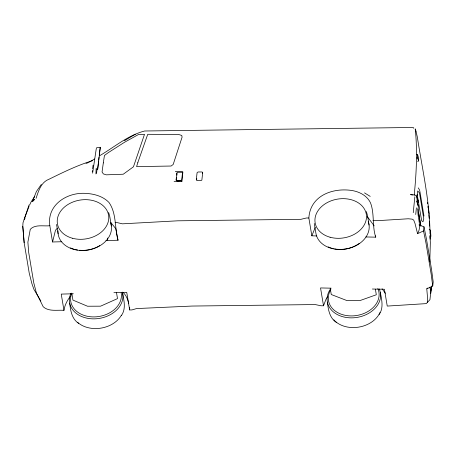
<?xml version="1.0" encoding="UTF-8"?>
<svg xmlns="http://www.w3.org/2000/svg" width="456" height="456" viewBox="0 0 456 456"><rect width="100%" height="100%" fill="white"/><g stroke="black" fill="none" stroke-linecap="round" stroke-linejoin="round"><path stroke-width="0.68" d="M327.505 296.645L325.886 299.535L323.515 305.776L321.041 305.776L315.199 304.562L192.056 306.056L136.532 308.575L131.966 309.926L129.675 309.943L129.686 307.481M372.364 289.024L384.431 289.281L387.241 306.079L426.263 303.616L429.951 299.643L431.393 286.436M412.543 194.986L410.508 194.604L414.812 194.974L416.505 196.006L417.08 198.246L416.949 202.407L418.614 206.089C415.621 215.346 422.735 225.104 417.565 233.689L423.533 230.924L423.989 226.82L419.001 224.905M95.937 173.924L96.13 168.492L97.63 169.609L100.286 147.282L96.575 147.772L96.256 148.821L92.608 173.166M40.858 301.04L33.881 289.286L31.914 283.666L29.241 273.178L24.151 242.717L22.8 226.353L22.994 222.819L29.053 204.966M427.477 302.676L427.677 299.29L426.776 288.83L427.831 287.998M429.786 262.052L430.339 242.809L430.099 236.567M414.84 196.787L413.25 212.673M414.185 195.219C416.425 173.28 417.508 151.101 415.279 129.111L415.108 128.854L415.439 129.954M97.63 169.609L98.53 161.492M415.735 214.514L416.379 207.85M174.101 181.34L181.95 181.277L182.89 171.986L182.183 171.41L175.303 171.376M92.26 171.826L92.403 170.595M98.684 160.107L98.998 157.337M177.219 181.032L176.084 180.012L176.871 172.995L177.834 172.288L181.87 172.277L182.491 172.847L181.648 180.399L181.038 180.77L176.934 180.787L181.038 180.77M176.728 177.732L176.438 180.32L176.084 180.012M177.019 175.15L176.871 172.995M196.297 179.704L197.083 172.687L198.046 171.98L202.082 171.969L202.703 172.539L201.86 180.091L201.25 180.462L197.14 180.479L196.297 179.704L196.65 180.012L196.792 178.718M417.308 203.644L417.525 201.695L416.584 201.278M417.918 205.918L417.525 201.695M426.776 288.83L432.738 286.066L433.2 281.962L431.581 269.718L426.463 239.058L423.989 226.82M431.336 288.545L431.627 286.083M430.72 293.715L431.61 286.214M99.283 154.84L99.539 152.794M417.217 194.666L417.673 190.961L419.338 192.7L419.828 195.025L423.767 218.794L422.991 221.764L421.652 220.681L417.217 194.666L417.046 195.994M96.529 173.434L97.031 169.444M92.608 168.748L93.064 165.249M99.625 152.173L100.286 147.282M431.581 286.248L430.681 290.939L429.883 287.172M202.555 173.411L202.703 172.539M61.799 241.737L52.543 241.982L49.829 225.731C43.4 226.467 35.22 224.09 30.273 229.322L27.89 242.142L28.665 252.293L33.755 282.754L36.366 292.9L43.2 306.751C48.798 311.847 57.068 309.772 63.96 310.348C64.718 305.098 67.254 300.248 70.577 296.166M316.8 235.934L311.836 235.826L308.854 217.996C310.126 196.918 330.224 188.385 348.994 190.135C357.624 190.842 366.63 194.729 370.534 202.909C374.667 213.824 371.982 225.999 375.727 237.16L365.792 236.955M52.543 241.982L55.512 230.177L57.388 228.2M32.444 201.506L36.4 191.514L41.319 184.452M36.052 198.383C38.521 191.058 40.932 182.257 48.997 179.248C63.213 172.288 77.423 165.26 92.545 160.666M29.059 206.266L24.151 219.347L25.08 218.299M311.836 235.826L315.261 227.413M29.577 205.143L30.865 202.333L34.491 196.747M121.444 315.523C126.118 308.929 124.004 300.703 122.63 293.436M379.153 314.526C383.827 307.931 381.712 299.706 380.338 292.438M413.598 128.182L413.797 127.868L411.512 127.492L144.655 130.997C127.817 135.301 114.074 147.391 99.265 155.935M33.242 201.09L34.508 199.386L32.051 201.301M417.679 161.555L418.471 160.957L418.443 157.673L417.667 154.778L416.693 154.413M94.7 158.967L88.601 162.444M124.402 140.716L135.324 134.229M429.917 236.955L430.795 236.447L430.561 230.24L429.164 229.522M417.536 202.418L418.568 201.905L417.08 198.246M85.973 163.402L87.974 162.781M105.929 240.563L118.03 240.244C114.541 227.897 116.679 213.442 109.001 202.492C102.646 195.846 93.092 193.572 84.183 193.31C65.938 192.768 46.74 205.57 49.829 225.731M73.348 293.778L61.246 294.097L63.96 310.348M113.926 292.701L126.734 292.364L129.675 309.943M176.842 180.861L179.316 180.804M115.094 222.665L117.391 222.648L122.379 223.828L177.817 220.807L300.966 219.313L306.381 217.996L308.854 217.996M372.922 220.362L380.441 220.493L408.24 218.772L412.156 219.142L413.683 220.077L415.011 223.451L417.565 233.689M331.187 288.169L320.539 287.947L323.515 305.776M416.727 157.981L417.702 158.061L418.471 160.957M364.521 192.894L370.215 196.393M181.174 180.758L181.95 181.277M122.721 292.136C126.169 294.958 127.771 299.387 128.763 303.61M382.065 288.728L385.388 293.299M336.323 322.375C329.523 317.946 328.223 309.561 327.397 302.14M78.614 323.372C71.814 318.943 70.515 310.559 69.688 303.137M110.768 222.408L115.807 228.724L118.03 240.244M367.16 216.412L374.228 225.914M418.249 187.883L419.56 189.975L420.044 192.278L423.977 216.024M418.568 201.905L416.505 196.006M366.373 211.51L367.507 215.625L369.075 225.03M108.665 212.507L109.799 216.623L111.367 226.028M415.775 130.342L417.314 136.937C422.239 169.073 429.78 201.067 430.002 233.734M423.533 230.924L426.001 243.162L431.119 273.822L432.738 286.066M415.598 130.507L415.861 131.83M418.597 212.832L420.791 225.965M375.385 289.19L376.314 294.764L360.286 300.464L346.908 300.567L331.261 294.525L330.218 288.249M314.258 223.434L315.831 232.839A26.915 20.372 -9.5 0 0 347.426 248.725A26.915 20.372 -9.5 0 0 368.209 221.582M107.377 237.998L107.73 240.09M116.457 292.347L117.5 298.617L100.576 306.181L87.512 306.232L72.937 300.099L71.769 293.134M56.55 224.432L58.123 233.837M417.998 208.894L420.871 226.136M428.218 206.186L429.102 214.092M427.466 202.327L427.62 203.718M427.927 206.488L428.081 207.873M428.389 210.649L428.543 212.034M428.845 214.81L429.13 218.316M22.8 226.353L24.151 242.717M430.795 236.447L430.561 230.24M375.641 235.809L375.727 237.16M429.307 221.149L429.615 226.102M430.031 235.096L430.122 239.178M417.667 154.778L417.702 158.061M99.733 245.613A25.57 19.357 -9.5 0 1 95.72 247.699M95.116 247.956A25.57 19.357 -9.5 0 1 79.486 250.247M77.554 249.996A25.57 19.357 -9.5 0 1 74.436 249.324M73.752 249.124A25.57 19.357 -9.5 0 1 70.469 247.887M110.74 223.252A26.915 20.372 -9.5 0 1 87.273 250.156A26.915 20.372 -9.5 0 1 58.02 230.782M359.231 243.407A25.57 19.357 -9.5 0 1 358.051 244.228M357.441 244.615A25.57 19.357 -9.5 0 1 353.428 246.707M352.824 246.958A25.57 19.357 -9.5 0 1 337.195 249.25M336.545 249.181A25.57 19.357 -9.5 0 1 334.624 248.89M333.37 248.634A25.57 19.357 -9.5 0 1 332.145 248.326M331.461 248.127A25.57 19.357 -9.5 0 1 328.177 246.89M121.433 315.17A25.946 19.642 -9.5 0 1 77.452 322.204M121.153 292.763A25.57 19.357 -9.5 0 1 94.409 316.914A25.57 19.357 -9.5 0 1 71.524 293.858M122.35 292.25A26.915 20.372 -9.5 0 1 94.477 318.858A26.915 20.372 -9.5 0 1 70.862 293.385M379.996 312.463A25.946 19.642 -9.5 0 1 358.615 327.146A25.946 19.642 -9.5 0 1 333.832 319.85M377.836 288.54A25.57 19.357 -9.5 0 1 352.055 315.922A25.57 19.357 -9.5 0 1 330.851 289.48M379.215 288.944A26.915 20.372 -9.5 0 1 351.793 317.866A26.915 20.372 -9.5 0 1 330.155 289.457M103.318 162.9L102.064 171.969L103.358 173.907L106.271 174.83L123.257 174.22L133.454 166.793L144.506 134.32L138.43 134.543L124.471 142.3L108.192 152.703L104.452 155.445L103.318 162.9M137.877 162.376L136.595 166.628L171.097 166.03L173.189 164.468L182.092 137.136L181.767 135.443L178.513 134.452L147.733 134.303L137.877 162.376M72.39 238.237A25.946 19.642 -9.5 0 0 108.665 215.722A25.946 19.642 -9.5 0 0 67.95 204.505A25.946 19.642 -9.5 0 0 72.39 238.237M330.098 237.24A25.946 19.642 -9.5 0 0 366.373 214.725A25.946 19.642 -9.5 0 0 325.658 203.507A25.946 19.642 -9.5 0 0 330.098 237.24"/></g></svg>
